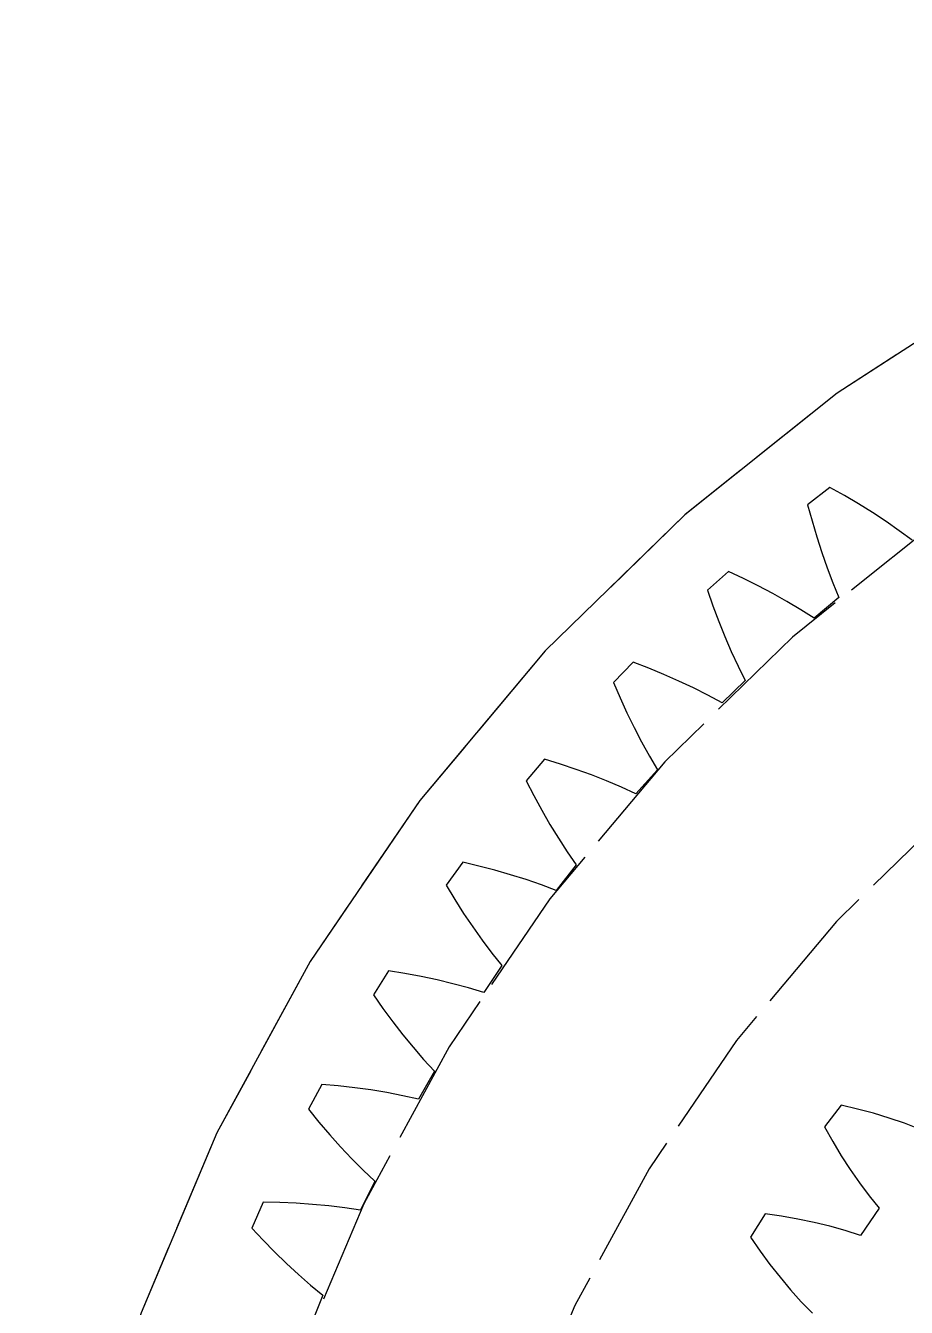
# Model space of a CAD drawing. Header units: millimetres. Extents: x -32 to 143, y -20 to 136.
# Drawn here: x -23.97 to -13.16, y 118.77 to 134.49 of the extents above; entities that cross this region are included whole.
import ezdxf

# ---------------------------------------------------------------- set-up
doc = ezdxf.new("R2010")
doc.units = ezdxf.units.MM
doc.linetypes.add('DASHED', pattern=[1.524, 1.27, -0.254])
doc.layers.add('HIDDEN', color=8, linetype='DASHED')
doc.layers.add('VISIBLE', color=7, linetype='CONTINUOUS')

msp = doc.modelspace()

# ---------------------------------------------------------------- linework, layer by layer
at = {"layer": 'HIDDEN'}
for points in [[(8.76818, 132.83351), (6.50017, 133.59552), (4.16756, 134.12793), (1.79352, 134.42543), (-0.59834, 134.48508), (-2.98425, 134.30628), (-5.3405, 133.89081), (-7.64368, 133.2428), (-9.87089, 132.36868), (-12, 131.27715), (-14.00985, 129.97905), (-15.88046, 128.48729), (-17.59324, 126.81669), (-19.13118, 124.98385), (-20.47898, 123.00699), (-21.62325, 120.90575), (-22.55262, 118.70102), (-23.25785, 116.41472), (-23.73194, 114.06955), (-23.97017, 111.68884), (-23.97017, 109.29624), (-23.73194, 106.91553), (-23.25785, 104.57036), (-22.55262, 102.28406)], [(8.76818, 132.83351), (6.50017, 133.59552), (4.16756, 134.12793), (1.79352, 134.42543), (-0.59834, 134.48508), (-2.98425, 134.30628), (-5.3405, 133.89081), (-7.64368, 133.2428), (-9.87089, 132.36868), (-12, 131.27715), (-14.00985, 129.97905), (-15.88046, 128.48729), (-17.59324, 126.81669), (-19.13118, 124.98385), (-20.47898, 123.00699), (-21.62325, 120.90575), (-22.55262, 118.70102), (-23.25785, 116.41472), (-23.73194, 114.06955), (-23.97017, 111.68884), (-23.97017, 109.29624), (-23.73194, 106.91553), (-23.25785, 104.57036), (-22.55262, 102.28406)], [(8.76818, 132.83351), (6.50017, 133.59552), (4.16756, 134.12793), (1.79352, 134.42543), (-0.59834, 134.48508), (-2.98425, 134.30628), (-5.3405, 133.89081), (-7.64368, 133.2428), (-9.87089, 132.36868), (-12, 131.27715), (-14.00985, 129.97905), (-15.88046, 128.48729), (-17.59324, 126.81669), (-19.13118, 124.98385), (-20.47898, 123.00699), (-21.62325, 120.90575), (-22.55262, 118.70102), (-23.25785, 116.41472), (-23.73194, 114.06955), (-23.97017, 111.68884), (-23.97017, 109.29624), (-23.73194, 106.91553), (-23.25785, 104.57036), (-22.55262, 102.28406)], [(8.0375, 130.97176), (5.95849, 131.67027), (3.82026, 132.15831), (1.64406, 132.43102), (-0.54848, 132.4857), (-2.73556, 132.3218), (-4.89546, 131.94095), (-7.00671, 131.34694), (-9.04832, 130.54567), (-11, 129.5451), (-12.84236, 128.35518), (-14.55709, 126.98773), (-16.12714, 125.45634), (-17.53692, 123.77624), (-18.7724, 121.96411), (-19.82132, 120.03798), (-20.67324, 118.01698), (-21.3197, 115.9212), (-21.75428, 113.77147), (-21.97265, 111.58915), (-21.97265, 109.39593), (-21.75428, 107.21361), (-21.3197, 105.06388), (-20.67324, 102.9681)], [(8.0375, 130.97176), (5.95849, 131.67027), (3.82026, 132.15831), (1.64406, 132.43102), (-0.54848, 132.4857), (-2.73556, 132.3218), (-4.89546, 131.94095), (-7.00671, 131.34694), (-9.04832, 130.54567), (-11, 129.5451), (-12.84236, 128.35518), (-14.55709, 126.98773), (-16.12714, 125.45634), (-17.53692, 123.77624), (-18.7724, 121.96411), (-19.82132, 120.03798), (-20.67324, 118.01698), (-21.3197, 115.9212), (-21.75428, 113.77147), (-21.97265, 111.58915), (-21.97265, 109.39593), (-21.75428, 107.21361), (-21.3197, 105.06388), (-20.67324, 102.9681)], [(8.72503, 127.51134), (6.98715, 128.2955), (5.17982, 128.90273), (3.32102, 129.32699), (1.42921, 129.56406), (-0.4768, 129.6116), (-2.37807, 129.46912), (-4.25571, 129.13804), (-6.09106, 128.62165), (-7.86587, 127.92509), (-9.5625, 127.05528), (-11.1641, 126.02085), (-12.65474, 124.83211), (-14.01962, 123.50084), (-15.24516, 122.0403), (-16.31919, 120.46499), (-17.23103, 118.79057), (-17.97162, 117.03368)], [(8.72503, 127.51134), (6.98715, 128.2955), (5.17982, 128.90273), (3.32102, 129.32699), (1.42921, 129.56406), (-0.4768, 129.6116), (-2.37807, 129.46912), (-4.25571, 129.13804), (-6.09106, 128.62165), (-7.86587, 127.92509), (-9.5625, 127.05528), (-11.1641, 126.02085), (-12.65474, 124.83211), (-14.01962, 123.50084), (-15.24516, 122.0403), (-16.31919, 120.46499), (-17.23103, 118.79057), (-17.97162, 117.03368)], [(-14.1004, 128.82132), (-14.37314, 128.60823)], [(-14.1004, 128.82132), (-14.37314, 128.60823)], [(-13.92206, 128.72178), (-14.1004, 128.82132)], [(-13.92206, 128.72178), (-14.1004, 128.82132)], [(-14.37314, 128.60823), (-14.3197, 128.41111)], [(-14.37314, 128.60823), (-14.3197, 128.41111)], [(-13.74748, 128.61902), (-13.92206, 128.72178)], [(-13.74748, 128.61902), (-13.92206, 128.72178)], [(-13.57684, 128.51297), (-13.74748, 128.61902)], [(-13.57684, 128.51297), (-13.74748, 128.61902)], [(-13.41033, 128.40353), (-13.57684, 128.51297)], [(-13.41033, 128.40353), (-13.57684, 128.51297)], [(-14.3197, 128.41111), (-14.26223, 128.21686)], [(-14.3197, 128.41111), (-14.26223, 128.21686)], [(-13.24822, 128.29057), (-13.41033, 128.40353)], [(-13.24822, 128.29057), (-13.41033, 128.40353)], [(-13.09083, 128.17389), (-13.24822, 128.29057)], [(-13.09083, 128.17389), (-13.24822, 128.29057)], [(-14.26223, 128.21686), (-14.20061, 128.02562)], [(-14.26223, 128.21686), (-14.20061, 128.02562)], [(-14.20061, 128.02562), (-14.13471, 127.83759)], [(-14.20061, 128.02562), (-14.13471, 127.83759)], [(-15.34461, 127.79308), (-15.60182, 127.56149)], [(-15.34461, 127.79308), (-15.60182, 127.56149)], [(-15.15976, 127.70622), (-15.34461, 127.79308)], [(-15.15976, 127.70622), (-15.34461, 127.79308)], [(-14.13471, 127.83759), (-14.06431, 127.65297)], [(-14.13471, 127.83759), (-14.06431, 127.65297)], [(-14.97843, 127.61589), (-15.15976, 127.70622)], [(-14.97843, 127.61589), (-15.15976, 127.70622)], [(-14.06431, 127.65297), (-13.98918, 127.47202)], [(-14.06431, 127.65297), (-13.98918, 127.47202)], [(-15.60182, 127.56149), (-15.53475, 127.36857)], [(-15.60182, 127.56149), (-15.53475, 127.36857)], [(-14.80081, 127.522), (-14.97843, 127.61589)], [(-14.80081, 127.522), (-14.97843, 127.61589)], [(-14.62707, 127.42444), (-14.80081, 127.522)], [(-14.62707, 127.42444), (-14.80081, 127.522)], [(-13.98918, 127.47202), (-14.29233, 127.21765)], [(-13.98918, 127.47202), (-14.29233, 127.21765)], [(-15.53475, 127.36857), (-15.46387, 127.1788)], [(-15.53475, 127.36857), (-15.46387, 127.1788)], [(-14.45748, 127.32306), (-14.62707, 127.42444)], [(-14.45748, 127.32306), (-14.62707, 127.42444)], [(-14.29233, 127.21765), (-14.45748, 127.32306)], [(-14.29233, 127.21765), (-14.45748, 127.32306)], [(-15.46387, 127.1788), (-15.38907, 126.99233)], [(-15.46387, 127.1788), (-15.38907, 126.99233)], [(-15.38907, 126.99233), (-15.3102, 126.80935)], [(-15.38907, 126.99233), (-15.3102, 126.80935)], [(-15.3102, 126.80935), (-15.22711, 126.63009)], [(-15.3102, 126.80935), (-15.22711, 126.63009)], [(-16.51405, 126.68055), (-16.75448, 126.43158)], [(-16.51405, 126.68055), (-16.75448, 126.43158)], [(-16.32359, 126.60679), (-16.51405, 126.68055)], [(-16.32359, 126.60679), (-16.51405, 126.68055)], [(-16.13641, 126.52933), (-16.32359, 126.60679)], [(-16.13641, 126.52933), (-16.32359, 126.60679)], [(-15.95267, 126.44807), (-16.13641, 126.52933)], [(-15.95267, 126.44807), (-16.13641, 126.52933)], [(-15.22711, 126.63009), (-15.13953, 126.45482)], [(-15.22711, 126.63009), (-15.13953, 126.45482)], [(-16.75448, 126.43158), (-16.67412, 126.24381)], [(-16.75448, 126.43158), (-16.67412, 126.24381)], [(-15.77255, 126.36287), (-15.95267, 126.44807)], [(-15.77255, 126.36287), (-15.95267, 126.44807)], [(-15.13953, 126.45482), (-15.4242, 126.17993)], [(-15.13953, 126.45482), (-15.4242, 126.17993)], [(-16.67412, 126.24381), (-16.59018, 126.05945)], [(-16.67412, 126.24381), (-16.59018, 126.05945)], [(-15.5963, 126.27356), (-15.77255, 126.36287)], [(-15.5963, 126.27356), (-15.77255, 126.36287)], [(-15.4242, 126.17993), (-15.5963, 126.27356)], [(-15.4242, 126.17993), (-15.5963, 126.27356)], [(-16.59018, 126.05945), (-16.50255, 125.87865)], [(-16.59018, 126.05945), (-16.50255, 125.87865)], [(-16.50255, 125.87865), (-16.41111, 125.70162)], [(-16.50255, 125.87865), (-16.41111, 125.70162)], [(-16.41111, 125.70162), (-16.31571, 125.52859)], [(-16.41111, 125.70162), (-16.31571, 125.52859)], [(-17.60304, 125.48916), (-17.82552, 125.22402)], [(-17.60304, 125.48916), (-17.82552, 125.22402)], [(-17.4079, 125.42886), (-17.60304, 125.48916)], [(-17.4079, 125.42886), (-17.60304, 125.48916)], [(-17.21578, 125.36465), (-17.4079, 125.42886)], [(-17.21578, 125.36465), (-17.4079, 125.42886)], [(-16.31571, 125.52859), (-16.21613, 125.35986)], [(-16.31571, 125.52859), (-16.21613, 125.35986)], [(-17.02681, 125.2964), (-17.21578, 125.36465)], [(-17.02681, 125.2964), (-17.21578, 125.36465)], [(-16.84119, 125.22397), (-17.02681, 125.2964)], [(-16.84119, 125.22397), (-17.02681, 125.2964)], [(-16.21613, 125.35986), (-16.48092, 125.06578)], [(-16.21613, 125.35986), (-16.48092, 125.06578)], [(-17.82552, 125.22402), (-17.73226, 125.04231)], [(-17.82552, 125.22402), (-17.73226, 125.04231)], [(-16.65913, 125.14718), (-16.84119, 125.22397)], [(-16.65913, 125.14718), (-16.84119, 125.22397)], [(-16.48092, 125.06578), (-16.65913, 125.14718)], [(-16.48092, 125.06578), (-16.65913, 125.14718)], [(-17.73226, 125.04231), (-17.63566, 124.86425)], [(-17.73226, 125.04231), (-17.63566, 124.86425)], [(-17.63566, 124.86425), (-17.53563, 124.69001)], [(-17.63566, 124.86425), (-17.53563, 124.69001)], [(-17.53563, 124.69001), (-17.43207, 124.51979)], [(-17.53563, 124.69001), (-17.43207, 124.51979)], [(-17.43207, 124.51979), (-17.32483, 124.35383)], [(-17.43207, 124.51979), (-17.32483, 124.35383)], [(-17.32483, 124.35383), (-17.21372, 124.19246)], [(-17.32483, 124.35383), (-17.21372, 124.19246)], [(-18.60627, 124.2247), (-18.80971, 123.94469)], [(-18.60627, 124.2247), (-18.80971, 123.94469)], [(-18.40741, 124.17817), (-18.60627, 124.2247)], [(-18.40741, 124.17817), (-18.60627, 124.2247)], [(-18.21126, 124.12751), (-18.40741, 124.17817)], [(-18.21126, 124.12751), (-18.40741, 124.17817)], [(-17.21372, 124.19246), (-17.45735, 123.88063)], [(-17.21372, 124.19246), (-17.45735, 123.88063)], [(-18.018, 124.07261), (-18.21126, 124.12751)], [(-18.018, 124.07261), (-18.21126, 124.12751)], [(-17.82778, 124.0133), (-18.018, 124.07261)], [(-17.82778, 124.0133), (-18.018, 124.07261)], [(-18.80971, 123.94469), (-18.704, 123.76993)], [(-18.80971, 123.94469), (-18.704, 123.76993)], [(-17.64081, 123.9494), (-17.82778, 124.0133)], [(-17.64081, 123.9494), (-17.82778, 124.0133)], [(-17.45735, 123.88063), (-17.64081, 123.9494)], [(-17.45735, 123.88063), (-17.64081, 123.9494)], [(-18.704, 123.76993), (-18.59522, 123.59904)], [(-18.704, 123.76993), (-18.59522, 123.59904)], [(-18.59522, 123.59904), (-18.48328, 123.4322)], [(-18.59522, 123.59904), (-18.48328, 123.4322)], [(-18.48328, 123.4322), (-18.36809, 123.26962)], [(-18.48328, 123.4322), (-18.36809, 123.26962)], [(-18.36809, 123.26962), (-18.24954, 123.11155)], [(-18.36809, 123.26962), (-18.24954, 123.11155)], [(-18.24954, 123.11155), (-18.12744, 122.95832)], [(-18.24954, 123.11155), (-18.12744, 122.95832)], [(-18.12744, 122.95832), (-18.34873, 122.63025)], [(-18.12744, 122.95832), (-18.34873, 122.63025)], [(-19.51886, 122.89334), (-19.70227, 122.59982)], [(-19.51886, 122.89334), (-19.70227, 122.59982)], [(-19.31723, 122.86079), (-19.51886, 122.89334)], [(-19.31723, 122.86079), (-19.51886, 122.89334)], [(-19.11803, 122.82394), (-19.31723, 122.86079)], [(-19.11803, 122.82394), (-19.31723, 122.86079)], [(-18.9214, 122.78265), (-19.11803, 122.82394)], [(-18.9214, 122.78265), (-19.11803, 122.82394)], [(-18.72751, 122.73676), (-18.9214, 122.78265)], [(-18.72751, 122.73676), (-18.9214, 122.78265)], [(-19.70227, 122.59982), (-19.58463, 122.43286)], [(-19.70227, 122.59982), (-19.58463, 122.43286)], [(-18.53654, 122.68606), (-18.72751, 122.73676)], [(-18.53654, 122.68606), (-18.72751, 122.73676)], [(-18.34873, 122.63025), (-18.53654, 122.68606)], [(-18.34873, 122.63025), (-18.53654, 122.68606)], [(-19.58463, 122.43286), (-19.46418, 122.26998)], [(-19.58463, 122.43286), (-19.46418, 122.26998)], [(-19.46418, 122.26998), (-19.34088, 122.11135)], [(-19.46418, 122.26998), (-19.34088, 122.11135)], [(-19.34088, 122.11135), (-19.21463, 121.9572)], [(-19.34088, 122.11135), (-19.21463, 121.9572)], [(-19.21463, 121.9572), (-19.08534, 121.80779)], [(-19.21463, 121.9572), (-19.08534, 121.80779)], [(-18.95286, 121.66345), (-19.15072, 121.32074)], [(-18.95286, 121.66345), (-19.15072, 121.32074)], [(-19.08534, 121.80779), (-18.95286, 121.66345)], [(-19.08534, 121.80779), (-18.95286, 121.66345)], [(-20.33635, 121.50157), (-20.49884, 121.19597)], [(-20.33635, 121.50157), (-20.49884, 121.19597)], [(-20.13294, 121.48316), (-20.33635, 121.50157)], [(-20.13294, 121.48316), (-20.33635, 121.50157)], [(-19.93165, 121.4603), (-20.13294, 121.48316)], [(-19.93165, 121.4603), (-20.13294, 121.48316)], [(-19.73263, 121.43283), (-19.93165, 121.4603)], [(-19.73263, 121.43283), (-19.93165, 121.4603)], [(-19.536, 121.40057), (-19.73263, 121.43283)], [(-19.536, 121.40057), (-19.73263, 121.43283)], [(-19.34196, 121.36331), (-19.536, 121.40057)], [(-19.34196, 121.36331), (-19.536, 121.40057)], [(-19.15072, 121.32074), (-19.34196, 121.36331)], [(-19.15072, 121.32074), (-19.34196, 121.36331)], [(-20.49884, 121.19597), (-20.36983, 121.03762)], [(-20.49884, 121.19597), (-20.36983, 121.03762)], [(-13.96318, 121.24755), (-14.16565, 120.97943)], [(-13.96318, 121.24755), (-14.16565, 120.97943)], [(-13.76303, 121.1998), (-13.96318, 121.24755)], [(-13.76303, 121.1998), (-13.96318, 121.24755)], [(-13.5665, 121.14677), (-13.76303, 121.1998)], [(-13.5665, 121.14677), (-13.76303, 121.1998)], [(-20.36983, 121.03762), (-20.23832, 120.88354)], [(-20.36983, 121.03762), (-20.23832, 120.88354)], [(-13.37382, 121.08828), (-13.5665, 121.14677)], [(-13.37382, 121.08828), (-13.5665, 121.14677)], [(-13.18529, 121.02409), (-13.37382, 121.08828)], [(-13.18529, 121.02409), (-13.37382, 121.08828)], [(-20.23832, 120.88354), (-20.10425, 120.7339)], [(-20.23832, 120.88354), (-20.10425, 120.7339)], [(-14.16565, 120.97943), (-14.06495, 120.8)], [(-14.16565, 120.97943), (-14.06495, 120.8)], [(-13.00129, 120.95385), (-13.18529, 121.02409)], [(-13.00129, 120.95385), (-13.18529, 121.02409)], [(-20.10425, 120.7339), (-19.96756, 120.58893)], [(-20.10425, 120.7339), (-19.96756, 120.58893)], [(-14.06495, 120.8), (-13.96016, 120.62548)], [(-14.06495, 120.8), (-13.96016, 120.62548)], [(-19.96756, 120.58893), (-19.82816, 120.4489)], [(-19.96756, 120.58893), (-19.82816, 120.4489)], [(-13.96016, 120.62548), (-13.85118, 120.45617)], [(-13.96016, 120.62548), (-13.85118, 120.45617)], [(-19.82816, 120.4489), (-19.68593, 120.31416)], [(-19.82816, 120.4489), (-19.68593, 120.31416)], [(-13.85118, 120.45617), (-13.73785, 120.2924)], [(-13.85118, 120.45617), (-13.73785, 120.2924)], [(-19.68593, 120.31416), (-19.85941, 119.95848)], [(-19.68593, 120.31416), (-19.85941, 119.95848)], [(-13.73785, 120.2924), (-13.61993, 120.13464)], [(-13.73785, 120.2924), (-13.61993, 120.13464)], [(-13.61993, 120.13464), (-13.49708, 119.98353)], [(-13.61993, 120.13464), (-13.49708, 119.98353)], [(-21.05476, 120.05616), (-21.19554, 119.73997)], [(-21.05476, 120.05616), (-21.19554, 119.73997)], [(-20.85056, 120.05199), (-21.05476, 120.05616)], [(-20.85056, 120.05199), (-21.05476, 120.05616)], [(-20.64817, 120.04322), (-20.85056, 120.05199)], [(-20.64817, 120.04322), (-20.85056, 120.05199)], [(-20.44772, 120.0297), (-20.64817, 120.04322)], [(-20.44772, 120.0297), (-20.64817, 120.04322)], [(-20.24932, 120.01124), (-20.44772, 120.0297)], [(-20.24932, 120.01124), (-20.44772, 120.0297)], [(-20.05315, 119.9876), (-20.24932, 120.01124)], [(-20.05315, 119.9876), (-20.24932, 120.01124)], [(-19.85941, 119.95848), (-20.05315, 119.9876)], [(-19.85941, 119.95848), (-20.05315, 119.9876)], [(-13.49708, 119.98353), (-13.72579, 119.64965)], [(-13.49708, 119.98353), (-13.72579, 119.64965)], [(-14.89596, 119.91332), (-15.07283, 119.62766)], [(-14.89596, 119.91332), (-15.07283, 119.62766)], [(-14.69226, 119.88423), (-14.89596, 119.91332)], [(-14.69226, 119.88423), (-14.89596, 119.91332)], [(-14.49168, 119.84956), (-14.69226, 119.88423)], [(-14.49168, 119.84956), (-14.69226, 119.88423)], [(-14.29443, 119.8091), (-14.49168, 119.84956)], [(-14.29443, 119.8091), (-14.49168, 119.84956)], [(-14.10078, 119.76258), (-14.29443, 119.8091)], [(-14.10078, 119.76258), (-14.29443, 119.8091)], [(-21.19554, 119.73997), (-21.0558, 119.59101)], [(-21.19554, 119.73997), (-21.0558, 119.59101)], [(-15.07283, 119.62766), (-14.956, 119.45828)], [(-15.07283, 119.62766), (-14.956, 119.45828)], [(-13.91108, 119.70962), (-14.10078, 119.76258)], [(-13.91108, 119.70962), (-14.10078, 119.76258)], [(-13.72579, 119.64965), (-13.91108, 119.70962)], [(-13.72579, 119.64965), (-13.91108, 119.70962)], [(-21.0558, 119.59101), (-20.91386, 119.44647)], [(-21.0558, 119.59101), (-20.91386, 119.44647)], [(-14.956, 119.45828), (-14.83555, 119.29418)], [(-14.956, 119.45828), (-14.83555, 119.29418)], [(-20.91386, 119.44647), (-20.76968, 119.30655)], [(-20.91386, 119.44647), (-20.76968, 119.30655)], [(-20.76968, 119.30655), (-20.62321, 119.17147)], [(-20.76968, 119.30655), (-20.62321, 119.17147)], [(-20.62321, 119.17147), (-20.47438, 119.0415)], [(-20.62321, 119.17147), (-20.47438, 119.0415)], [(-14.83555, 119.29418), (-14.71142, 119.13564)], [(-14.83555, 119.29418), (-14.71142, 119.13564)], [(-20.47438, 119.0415), (-20.3231, 118.91701)], [(-20.47438, 119.0415), (-20.3231, 118.91701)], [(-14.71142, 119.13564), (-14.58346, 118.98303)], [(-14.71142, 119.13564), (-14.58346, 118.98303)], [(-20.3231, 118.91701), (-20.47134, 118.5501)], [(-20.3231, 118.91701), (-20.47134, 118.5501)], [(-14.58346, 118.98303), (-14.45149, 118.83682)], [(-14.58346, 118.98303), (-14.45149, 118.83682)], [(-14.45149, 118.83682), (-14.31522, 118.69769)], [(-14.45149, 118.83682), (-14.31522, 118.69769)]]:
    msp.add_lwpolyline(points, dxfattribs=at)
at = {"layer": 'VISIBLE'}
msp.add_lwpolyline([(8.76818, 132.83351), (6.50017, 133.59552), (4.16756, 134.12793), (1.79352, 134.42543), (-0.59834, 134.48508), (-2.98425, 134.30628), (-5.3405, 133.89081), (-7.64368, 133.2428), (-9.87089, 132.36868), (-12, 131.27715), (-14.00985, 129.97905), (-15.88046, 128.48729), (-17.59324, 126.81669), (-19.13118, 124.98385), (-20.47898, 123.00699), (-21.62325, 120.90575), (-22.55262, 118.70102), (-23.25785, 116.41472), (-23.73194, 114.06955), (-23.97017, 111.68884), (-23.97017, 109.29624), (-23.73194, 106.91553), (-23.25785, 104.57036), (-22.55262, 102.28406)], dxfattribs=at)

doc.saveas('drawing.dxf')
